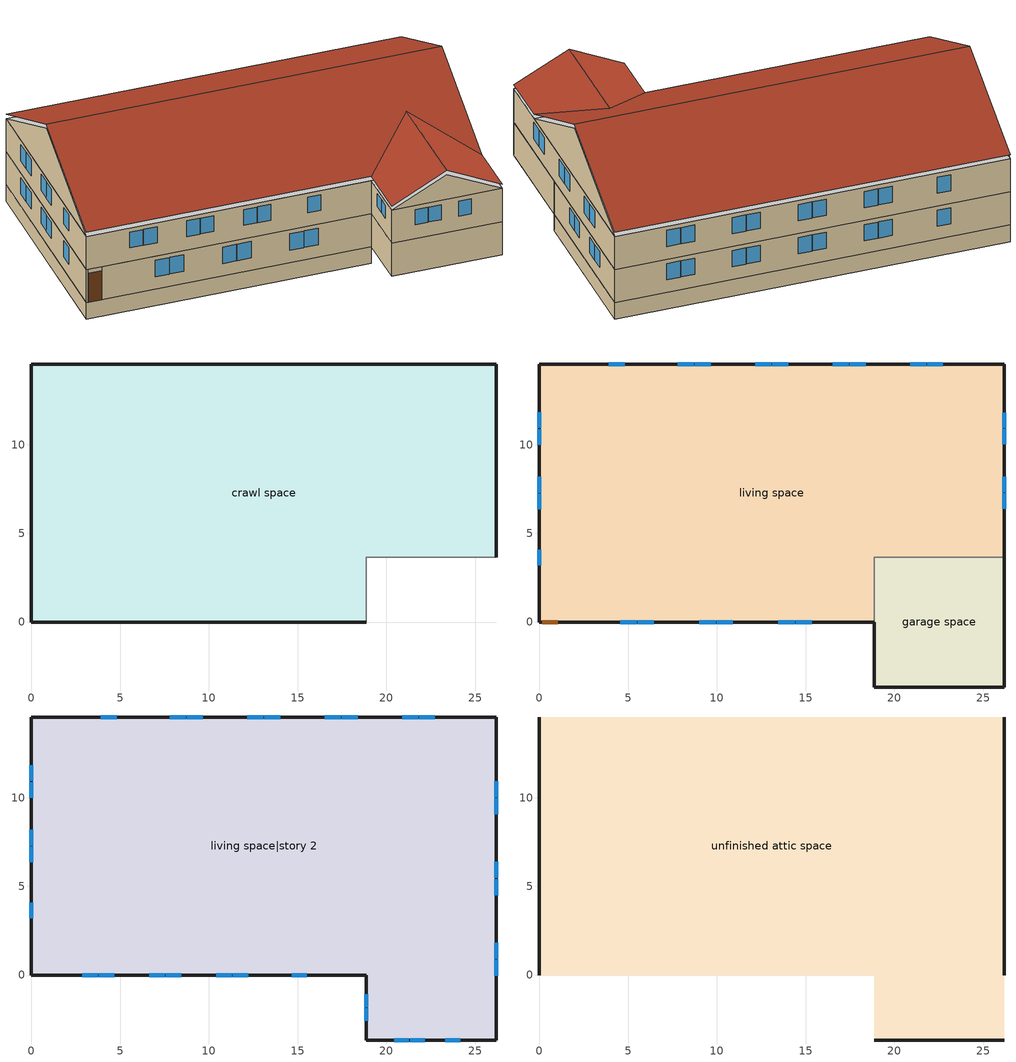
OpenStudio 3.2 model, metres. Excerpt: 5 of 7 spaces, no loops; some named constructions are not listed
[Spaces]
crawl space
 floor foundation (FloorFndGrndCS): 0,0 0,14.54 26.17,14.54 26.17,3.66 18.86,3.66 18.86,0 z-1.22
 wall foundation (WallFndGrndCS): 26.17,3.66 26.17,14.54 0,14.54 0,0 18.86,0 z-1.22:0
 wall adiabatic (WallFndGrndCS): 18.86,0 18.86,3.66 26.17,3.66 z-1.22:0
garage space
 floor foundation (FloorFndGrndUnfinSlab): 18.86,-3.66 18.86,3.66 26.17,3.66 26.17,-3.66 z0
 wall outside (WallExtUninsUnfin): 18.86,0 18.86,-3.66 26.17,-3.66 26.17,3.66 z0:2.44
 wall to living space (WallIntFinInsUnfin Reversed): 26.17,3.66 18.86,3.66 18.86,0 z0:2.44
living space
 floor to crawl space (FloorCSInsFin Reversed): 0,0 0,14.54 26.17,14.54 26.17,3.66 18.86,3.66 18.86,0 z0
 wall outside (WallExtInsFin): 26.17,3.66 26.17,14.54 0,14.54 0,0 0.13,0 1.05,0 18.86,0 z0:2.44
 window (WindowConstruction): 4.56,0 5.47,0 / 5.53,0 6.45,0 / 9.01,0 9.92,0 / 9.98,0 10.9,0 / 13.46,0 14.38,0 / 14.44,0 15.35,0 z0.92:2.13; 22.74,14.54 21.84,14.54 / 21.78,14.54 20.89,14.54 / 18.37,14.54 17.48,14.54 / 17.42,14.54 16.53,14.54 / 14.01,14.54 13.12,14.54 / 13.06,14.54 12.16,14.54 / 9.65,14.54 8.76,14.54 / 8.69,14.54 7.8,14.54 / 4.81,14.54 3.92,14.54 / 0,11.83 0,10.94 / 0,10.88 0,9.98 / 0,8.19 0,7.3 / 0,7.24 0,6.35 / 0,4.08 0,3.19 z0.94:2.13; 26.17,6.39 26.17,7.26 / 26.17,7.32 26.17,8.18 / 26.17,10.02 26.17,10.88 / 26.17,10.94 26.17,11.81 z0.98:2.13
 door (Door): 0.15,0 1.02,0 z0:2.13
living space|story 2
 floor to garage space (FloorFinInsUnfin): 26.17,3.66 26.17,-3.66 18.86,-3.66 18.86,3.66 z2.44
 floor to living space (FloorFinUninsFin): 26.17,14.54 26.17,3.66 18.86,3.66 18.86,0 0,0 0,14.54 z2.44
 wall outside (WallExtInsFin): 0,14.54 0,0 18.86,0 18.86,-3.66 26.17,-3.66 26.17,14.54 0,14.54 z2.44:4.88
 window (WindowConstruction): 20.44,-3.66 21.27,-3.66 / 21.33,-3.66 22.16,-3.66 / 23.32,-3.66 24.15,-3.66 z3.47:4.57; 2.87,0 3.74,0 / 3.8,0 4.67,0 / 6.64,0 7.51,0 / 7.57,0 8.44,0 / 10.42,0 11.29,0 / 11.35,0 12.22,0 / 14.65,0 15.52,0 z3.41:4.57; 22.74,14.54 21.84,14.54 / 21.78,14.54 20.89,14.54 / 18.37,14.54 17.48,14.54 / 17.42,14.54 16.53,14.54 / 14.01,14.54 13.12,14.54 / 13.06,14.54 12.16,14.54 / 9.65,14.54 8.76,14.54 / 8.69,14.54 7.8,14.54 / 4.81,14.54 3.92,14.54 / 0,11.83 0,10.94 / 0,10.88 0,9.98 / 0,8.19 0,7.3 / 0,7.24 0,6.35 / 0,4.08 0,3.19 z3.38:4.57; 18.86,-1.09 18.86,-1.8 / 18.86,-1.86 18.86,-2.57 z3.63:4.57; 26.17,-0.05 26.17,0.86 / 26.17,0.92 26.17,1.83 / 26.17,4.5 26.17,5.41 / 26.17,5.47 26.17,6.38 / 26.17,9.05 26.17,9.96 / 26.17,10.02 26.17,10.93 z3.36:4.57
unfinished attic space
 floor to living space|story 2 (FloorFinInsUnfinAttic): 26.17,14.54 26.17,0 0,0 0,14.54 z4.88; 18.86,-3.66 18.86,0 26.17,0 26.17,-3.66 z4.88
 wall outside (WallExtUninsUnfin): 0,7.27,8.51 0,14.54,4.88 0,0,4.88; 26.17,7.27,8.51 26.17,0,4.88 26.17,14.54,4.88; 18.86,-3.66,4.88 26.17,-3.66,4.88 22.52,-3.66,6.71
 roof outside (RoofUnfinInsExt): 0,7.27,8.82 26.17,7.27,8.82 26.17,14.54,5.18 0,14.54,5.18; 18.86,0,5.18 18.86,-3.66,5.18 22.52,-3.66,7.01 22.52,3.66,7.01; 26.17,0,5.18 22.52,3.66,7.01 22.52,-3.66,7.01 26.17,-3.66,5.18; 0,7.27,8.82 0,0,5.18 18.86,0,5.18 22.52,3.66,7.01 26.17,0,5.18 26.17,7.27,8.82
[Material] Roughness=Rough
Name | Thickness {m} | Conductivity {W/m-K} | Density {kg/m3} | Specific Heat {J/kg-K} | Thermal Absorptance | Solar Absorptance | Visible Absorptance
Drywall 0.5 in. | 0.0127 | 0.160291 | 801 | 837.4 | 0.9 | 0.5 | 0.1
FloorUATrussandIns | 0.0889 | 0.0555643 | 50.7834 | 1165.1 | 0.9 | 0.5 | 0.9
FloorUAAdditionalCeilingIns | 0.266954 | 0.0531827 | 16.02 | 1046.75
RoofSheathing | 0.01905 | 0.115458 | 512.64 | 1214.23 | 0.82 | 0.3 | 0.3
WallSheathing | 0.0127 | 0.115458 | 512.64 | 1214.23 | 0.82 | 0.3 | 0.3
WallStudAndCavity 1 | 0.0889 | 0.346661 | 129.063 | 1212.76 | 0.82 | 0.3 | 0.82
FloorIns | 0.23495 | 2.59817 | 67.691 | 1210.98 | 0.82 | 0.3 | 0.3
Wood Floor | 0.015875 | 0.115458 | 544.68 | 1214.23
Floor Covering | 0.0127 | 0.0433444 | 54.468 | 1339.84 | 0.9 | 0.9
FloorIns 1 | 0.1397 | 1.90491 | 67.691 | 1210.98 | 0.82 | 0.3 | 0.3
FloorFinStudAndAirFloor | 0.1397 | 0.557395 | 67.691 | 1210.98 | 0.9 | 0.5 | 0.9
[Construction]
FloorFinInsUnfinAttic Reversed: FloorUAAdditionalCeilingIns, FloorUATrussandIns, Drywall 0.5 in.
WallIntFinInsUnfin: WallSheathing, WallStudAndCavity 1
FloorCSInsFin: FloorIns, RoofSheathing, Wood Floor, Floor Covering
FloorFinInsUnfin Reversed: Floor Covering, Wood Floor, RoofSheathing, FloorIns 1
FloorFinUninsFin Reversed: Floor Covering, Wood Floor, RoofSheathing, FloorFinStudAndAirFloor, Drywall 0.5 in.
[Schedule:Ruleset]
Name | Default Day Schedule | Summer Design Day Schedule | Winter Design Day Schedule
res nv_1 temp schedule | Schedule Day 14
res nv_1 avail schedule | Schedule Day 15
res mv_1 range exhaust schedule | Schedule Day 18 | res mv_1 range exhaust schedule summer design | res mv_1 range exhaust schedule winter design
res mv_1 bath exhaust schedule | Schedule Day 19 | res mv_1 bath exhaust schedule summer design | res mv_1 bath exhaust schedule winter design
[Schedule:Day]
Schedule Day 14; Schedule Day 15; Schedule Day 18; res mv_1 range exhaust schedule winter design; Schedule Day 19; res mv_1 bath exhaust schedule winter design: 24, 0, 0
res nv_1 temp schedule allday1; res nv_1 temp schedule allday2; res nv_1 temp schedule allday3; res nv_1 temp schedule allday4; res nv_1 temp schedule allday10; res nv_1 temp schedule allday11; res nv_1 temp schedule allday12: 2, 0, 20.5556, 17, 0, 21.6667, 24, 0, 20.5556
res nv_1 temp schedule allday5; res nv_1 temp schedule allday6; res nv_1 temp schedule allday9: 24, 0, 18.8889
res nv_1 temp schedule allday7; res nv_1 temp schedule allday8: 5, 0, 15.5556, 20, 0, 18.8889, 24, 0, 15.5556
res nv_1 availability schedule allday1 on; res nv_1 availability schedule allday1 on 1; res nv_1 availability schedule allday1 on 2; res nv_1 availability schedule allday1 on 3; res nv_1 availability schedule allday1 on 4; res nv_1 availability schedule allday1 on 5; res nv_1 availability schedule allday1 on 6; res nv_1 availability schedule allday1 on 7; res nv_1 availability schedule allday1 on 8; res nv_1 availability schedule allday1 on 9; res nv_1 availability schedule allday1 on 10; res nv_1 availability schedule allday1 on 11: 1, 0, 1, 2, 0, 1, 3, 0, 1, 4, 0, 1, 5, 0, 1, 6, 0, 1, 7, 0, 1, 8, 0, 1, 9, 0, 1, 10, 0, 1, 11, 0, 1, 12, 0, 1, 13, 0, 1, 14, 0, 1, 15, 0, 1, 16, 0, 1, 17, 0, 1, 18, 0, 1, 19, 0, 1, 20, 0, 1, 21, 0, 1, 22, 0, 1, 23, 0, 1, 24, 0, 1
res mv_1 range exhaust schedule allday1; res mv_1 range exhaust schedule allday2; res mv_1 range exhaust schedule allday3; res mv_1 range exhaust schedule allday4; res mv_1 range exhaust schedule allday5; res mv_1 range exhaust schedule allday6; res mv_1 range exhaust schedule allday7; res mv_1 range exhaust schedule allday8; res mv_1 range exhaust schedule allday9; res mv_1 range exhaust schedule allday10; res mv_1 range exhaust schedule allday11; res mv_1 range exhaust schedule allday12: 16, 0, 0, 17, 0, 1, 24, 0, 0
res mv_1 range exhaust schedule summer design; res mv_1 bath exhaust schedule summer design: 24, 0, 1
res mv_1 bath exhaust schedule allday1; res mv_1 bath exhaust schedule allday2; res mv_1 bath exhaust schedule allday3; res mv_1 bath exhaust schedule allday4; res mv_1 bath exhaust schedule allday5; res mv_1 bath exhaust schedule allday6; res mv_1 bath exhaust schedule allday7; res mv_1 bath exhaust schedule allday8; res mv_1 bath exhaust schedule allday9; res mv_1 bath exhaust schedule allday10; res mv_1 bath exhaust schedule allday11; res mv_1 bath exhaust schedule allday12: 18, 0, 0, 19, 0, 1, 24, 0, 0
[Schedule:Rule] Apply Monday=Yes; Apply Wednesday=Yes; Apply Friday=Yes; Date Specification Type=DateRange; Start Day=1
Name | Schedule Ruleset | Rule Order | Day Schedule | Apply Sunday | Apply Tuesday | Apply Thursday | Apply Saturday | Start Month | End Month | End Day
res nv_1 temp schedule allday rule1 | res nv_1 temp schedule | 11 | res nv_1 temp schedule allday1 | Yes | Yes | Yes | Yes | 1 | 1 | 31
res nv_1 temp schedule allday rule2 | res nv_1 temp schedule | 10 | res nv_1 temp schedule allday2 | Yes | Yes | Yes | Yes | 2 | 2 | 28
res nv_1 temp schedule allday rule3 | res nv_1 temp schedule | 9 | res nv_1 temp schedule allday3 | Yes | Yes | Yes | Yes | 3 | 3 | 31
res nv_1 temp schedule allday rule4 | res nv_1 temp schedule | 8 | res nv_1 temp schedule allday4 | Yes | Yes | Yes | Yes | 4 | 4 | 30
res nv_1 temp schedule allday rule5 | res nv_1 temp schedule | 7 | res nv_1 temp schedule allday5 | Yes | Yes | Yes | Yes | 5 | 5 | 31
res nv_1 temp schedule allday rule6 | res nv_1 temp schedule | 6 | res nv_1 temp schedule allday6 | Yes | Yes | Yes | Yes | 6 | 6 | 30
res nv_1 temp schedule allday rule7 | res nv_1 temp schedule | 5 | res nv_1 temp schedule allday7 | Yes | Yes | Yes | Yes | 7 | 7 | 31
res nv_1 temp schedule allday rule8 | res nv_1 temp schedule | 4 | res nv_1 temp schedule allday8 | Yes | Yes | Yes | Yes | 8 | 8 | 31
res nv_1 temp schedule allday rule9 | res nv_1 temp schedule | 3 | res nv_1 temp schedule allday9 | Yes | Yes | Yes | Yes | 9 | 9 | 30
res nv_1 temp schedule allday rule10 | res nv_1 temp schedule | 2 | res nv_1 temp schedule allday10 | Yes | Yes | Yes | Yes | 10 | 10 | 31
res nv_1 temp schedule allday rule11 | res nv_1 temp schedule | 1 | res nv_1 temp schedule allday11 | Yes | Yes | Yes | Yes | 11 | 11 | 30
res nv_1 temp schedule allday rule12 | res nv_1 temp schedule | 0 | res nv_1 temp schedule allday12 | Yes | Yes | Yes | Yes | 12 | 12 | 31
res nv_1 availability schedule allday ruleset1 on | res nv_1 avail schedule | 11 | res nv_1 availability schedule allday1 on |  |  |  |  | 1 | 1 | 31
res nv_1 availability schedule allday ruleset2 on | res nv_1 avail schedule | 10 | res nv_1 availability schedule allday1 on 1 |  |  |  |  | 2 | 2 | 28
res nv_1 availability schedule allday ruleset3 on | res nv_1 avail schedule | 9 | res nv_1 availability schedule allday1 on 2 |  |  |  |  | 3 | 3 | 31
res nv_1 availability schedule allday ruleset4 on | res nv_1 avail schedule | 8 | res nv_1 availability schedule allday1 on 3 |  |  |  |  | 4 | 4 | 30
res nv_1 availability schedule allday ruleset5 on | res nv_1 avail schedule | 7 | res nv_1 availability schedule allday1 on 4 |  |  |  |  | 5 | 5 | 31
res nv_1 availability schedule allday ruleset6 on | res nv_1 avail schedule | 6 | res nv_1 availability schedule allday1 on 5 |  |  |  |  | 6 | 6 | 30
res nv_1 availability schedule allday ruleset7 on | res nv_1 avail schedule | 5 | res nv_1 availability schedule allday1 on 6 |  |  |  |  | 7 | 7 | 31
res nv_1 availability schedule allday ruleset8 on | res nv_1 avail schedule | 4 | res nv_1 availability schedule allday1 on 7 |  |  |  |  | 8 | 8 | 31
res nv_1 availability schedule allday ruleset9 on | res nv_1 avail schedule | 3 | res nv_1 availability schedule allday1 on 8 |  |  |  |  | 9 | 9 | 30
res nv_1 availability schedule allday ruleset10 on | res nv_1 avail schedule | 2 | res nv_1 availability schedule allday1 on 9 |  |  |  |  | 10 | 10 | 31
res nv_1 availability schedule allday ruleset11 on | res nv_1 avail schedule | 1 | res nv_1 availability schedule allday1 on 10 |  |  |  |  | 11 | 11 | 30
res nv_1 availability schedule allday ruleset12 on | res nv_1 avail schedule | 0 | res nv_1 availability schedule allday1 on 11 |  |  |  |  | 12 | 12 | 31
res mv_1 range exhaust schedule allday rule1 | res mv_1 range exhaust schedule | 11 | res mv_1 range exhaust schedule allday1 | Yes | Yes | Yes | Yes | 1 | 1 | 31
res mv_1 range exhaust schedule allday rule2 | res mv_1 range exhaust schedule | 10 | res mv_1 range exhaust schedule allday2 | Yes | Yes | Yes | Yes | 2 | 2 | 28
res mv_1 range exhaust schedule allday rule3 | res mv_1 range exhaust schedule | 9 | res mv_1 range exhaust schedule allday3 | Yes | Yes | Yes | Yes | 3 | 3 | 31
res mv_1 range exhaust schedule allday rule4 | res mv_1 range exhaust schedule | 8 | res mv_1 range exhaust schedule allday4 | Yes | Yes | Yes | Yes | 4 | 4 | 30
res mv_1 range exhaust schedule allday rule5 | res mv_1 range exhaust schedule | 7 | res mv_1 range exhaust schedule allday5 | Yes | Yes | Yes | Yes | 5 | 5 | 31
res mv_1 range exhaust schedule allday rule6 | res mv_1 range exhaust schedule | 6 | res mv_1 range exhaust schedule allday6 | Yes | Yes | Yes | Yes | 6 | 6 | 30
res mv_1 range exhaust schedule allday rule7 | res mv_1 range exhaust schedule | 5 | res mv_1 range exhaust schedule allday7 | Yes | Yes | Yes | Yes | 7 | 7 | 31
res mv_1 range exhaust schedule allday rule8 | res mv_1 range exhaust schedule | 4 | res mv_1 range exhaust schedule allday8 | Yes | Yes | Yes | Yes | 8 | 8 | 31
res mv_1 range exhaust schedule allday rule9 | res mv_1 range exhaust schedule | 3 | res mv_1 range exhaust schedule allday9 | Yes | Yes | Yes | Yes | 9 | 9 | 30
res mv_1 range exhaust schedule allday rule10 | res mv_1 range exhaust schedule | 2 | res mv_1 range exhaust schedule allday10 | Yes | Yes | Yes | Yes | 10 | 10 | 31
res mv_1 range exhaust schedule allday rule11 | res mv_1 range exhaust schedule | 1 | res mv_1 range exhaust schedule allday11 | Yes | Yes | Yes | Yes | 11 | 11 | 30
res mv_1 range exhaust schedule allday rule12 | res mv_1 range exhaust schedule | 0 | res mv_1 range exhaust schedule allday12 | Yes | Yes | Yes | Yes | 12 | 12 | 31
res mv_1 bath exhaust schedule allday rule1 | res mv_1 bath exhaust schedule | 11 | res mv_1 bath exhaust schedule allday1 | Yes | Yes | Yes | Yes | 1 | 1 | 31
res mv_1 bath exhaust schedule allday rule2 | res mv_1 bath exhaust schedule | 10 | res mv_1 bath exhaust schedule allday2 | Yes | Yes | Yes | Yes | 2 | 2 | 28
res mv_1 bath exhaust schedule allday rule3 | res mv_1 bath exhaust schedule | 9 | res mv_1 bath exhaust schedule allday3 | Yes | Yes | Yes | Yes | 3 | 3 | 31
res mv_1 bath exhaust schedule allday rule4 | res mv_1 bath exhaust schedule | 8 | res mv_1 bath exhaust schedule allday4 | Yes | Yes | Yes | Yes | 4 | 4 | 30
res mv_1 bath exhaust schedule allday rule5 | res mv_1 bath exhaust schedule | 7 | res mv_1 bath exhaust schedule allday5 | Yes | Yes | Yes | Yes | 5 | 5 | 31
res mv_1 bath exhaust schedule allday rule6 | res mv_1 bath exhaust schedule | 6 | res mv_1 bath exhaust schedule allday6 | Yes | Yes | Yes | Yes | 6 | 6 | 30
res mv_1 bath exhaust schedule allday rule7 | res mv_1 bath exhaust schedule | 5 | res mv_1 bath exhaust schedule allday7 | Yes | Yes | Yes | Yes | 7 | 7 | 31
res mv_1 bath exhaust schedule allday rule8 | res mv_1 bath exhaust schedule | 4 | res mv_1 bath exhaust schedule allday8 | Yes | Yes | Yes | Yes | 8 | 8 | 31
res mv_1 bath exhaust schedule allday rule9 | res mv_1 bath exhaust schedule | 3 | res mv_1 bath exhaust schedule allday9 | Yes | Yes | Yes | Yes | 9 | 9 | 30
res mv_1 bath exhaust schedule allday rule10 | res mv_1 bath exhaust schedule | 2 | res mv_1 bath exhaust schedule allday10 | Yes | Yes | Yes | Yes | 10 | 10 | 31
res mv_1 bath exhaust schedule allday rule11 | res mv_1 bath exhaust schedule | 1 | res mv_1 bath exhaust schedule allday11 | Yes | Yes | Yes | Yes | 11 | 11 | 30
res mv_1 bath exhaust schedule allday rule12 | res mv_1 bath exhaust schedule | 0 | res mv_1 bath exhaust schedule allday12 | Yes | Yes | Yes | Yes | 12 | 12 | 31
